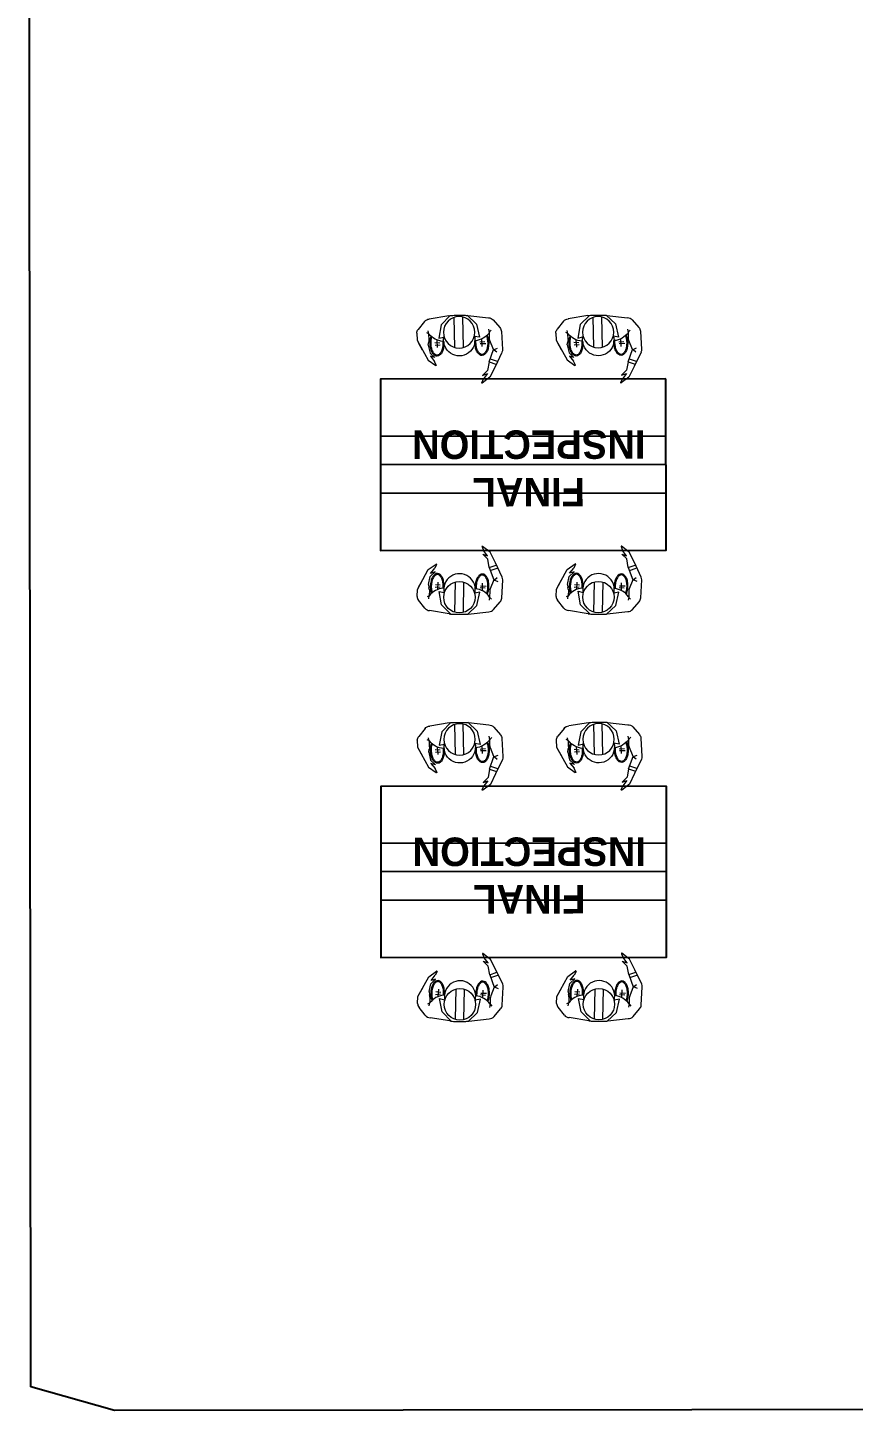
# Model space of a CAD drawing. Header units: feet. Extents: x -99009 to 3252343, y -11094690 to 9035152.
# Drawn here: x 2406355 to 2412137, y -1938225 to -1928536 of the extents above; entities that cross this region are included whole.
import ezdxf

# ---------------------------------------------------------------- set-up
doc = ezdxf.new("R2010")
doc.units = ezdxf.units.FT
doc.layers.add('GANGWAY', color=51, linetype='Continuous', lineweight=25)
doc.layers.add('OVERALL', color=41, linetype='Continuous', lineweight=0)
doc.styles.get("Standard").update_dxf_attribs({"font": 'GOTHICB.TTF'})

# ---------------------------------------------------------------- blocks, each defined once
blk = doc.blocks.new('vaimand')
at = {"color": 242, "lineweight": 5, "true_color": 0xcd2027}
for p, q in [((-211.5, 106.3), (-257, 60.5)), ((-48.8, 123.9), (-179.6, 117.9)), ((-44.2, 125.5), (-107.9, 73.3)), ((-33.7, -80), (-16.7, 111.9)), ((39.5, 119.1), (-25.6, 123.6)), ((19.8, -84.7), (36.8, 106.2)), ((62.9, 116), (116.5, 53.4)), ((72.1, 114.1), (194.9, 84.7)), ((-268.3, 37.3), (-282.8, -77.8)), ((-193.7, 28.7), (-203.1, 39.9)), ((-195.6, -12.5), (-192.3, 25.1)), ((-192.3, 25.1), (-187, 45.5)), ((-107.9, 73.3), (-132.7, -9.8)), ((116.5, 53.4), (126.3, -32.8)), ((192.6, -10.8), (197.9, 9.6)), ((224.2, 67.6), (260.9, 14.5)), ((-226.2, -83.3), (-251.2, -70.6)), ((-229.7, -83), (-248.2, -95.3)), ((-226.1, -81.6), (-199.4, -26.4)), ((-203.1, -162.1), (-226.1, -81.6)), ((-138, -49.4), (-174.2, -46.1)), ((-135.3, -39.2), (-168, -34.5)), ((-151.7, -67.3), (-146.6, -19.2)), ((-132.7, -9.8), (-99.3, -5.8)), ((126.3, -32.8), (94.1, -23)), ((146.6, -78.1), (115.7, -73.6)), ((149.9, -61), (118.5, -61.7)), ((129.7, -92.2), (136.3, -45.1)), ((190.2, -81.1), (175.9, -131.1)), ((263.5, -55), (185.5, -176.2)), ((187.7, -46.5), (191, -8.9)), ((190.2, -81.1), (189, -60.9)), ((191, -8.9), (205.4, -3.3)), ((254.7, -68.8), (226.2, -112.9)), ((268, -10.3), (263.5, -55)), ((-281.1, -95.6), (-243.9, -189.8)), ((-208.3, -142.8), (-253.2, -154.7)), ((-203.1, -162.1), (-248.1, -174)), ((-203.1, -162.1), (-197.5, -216.5)), ((142.5, -158.2), (175.9, -131.1)), ((142.5, -158.2), (175.9, -131.1)), ((175.9, -131.1), (142.5, -158.2)), ((142.5, -158.2), (172.3, -151.7)), ((172.3, -151.7), (143.5, -182.2)), ((-243.9, -189.8), (-214.9, -259.2)), ((-214.9, -259.2), (-169.3, -299.8)), ((-197.6, -237.4), (-174.6, -272.5)), ((-167.5, -250.2), (-197.6, -237.4)), ((-197.5, -216.5), (-167.5, -250.2)), ((-167.5, -250.2), (-197.5, -216.5)), ((-167.5, -250.2), (-197.5, -216.5)), ((130.6, -205.4), (143.5, -182.2)), ((185.5, -176.2), (133.4, -208.1)), ((-166, -297.6), (-174.6, -272.5))]:
    blk.add_line(p, q, dxfattribs=at)
for points in [[(-179.2, 7.3, 0.043282), (-185.7, -7.7, 0.055571), (-192.5, -39.7, 0.055571), (-192.1, -72.4, 0.069361), (-185.4, -97.7, 0.105874), (-171.4, -117.7, 0.163899), (-156.8, -124.3, 0.163899), (-141.2, -120.7, 0.105874), (-123.5, -103.8, 0.069361), (-111.9, -80.3, 0.055571), (-105.1, -48.4, 0.024541), (-104.4, -34, 0.041767)], [(-174.6, 2.3, 0.037104), (-179.6, -9.8, 0.055571), (-186.2, -40.3, 0.055571), (-185.8, -71.6, 0.069361), (-179.5, -95.2, 0.105874), (-167, -113, 0.163899), (-156.2, -117.9, 0.163899), (-144.5, -115.2, 0.105874), (-128.8, -100.2, 0.069361), (-118, -78.3, 0.055571), (-111.5, -47.8, 0.024541), (-110.8, -33.9, 0.024541)], [(94.1, -51.7, 0.019815), (92.5, -63.2, 0.055571), (92.9, -95.9, 0.069361), (99.7, -121.2, 0.105874), (113.7, -141.2, 0.163899), (128.2, -147.8, 0.163899), (143.8, -144.2, 0.105874), (161.5, -127.4, 0.069361), (173.1, -103.9, 0.055571), (179.9, -71.9, 0.055571), (179.6, -39.3, 0.039908), (176.5, -24.5, 0.011242)], [(100.4, -52.8, 0.019815), (98.9, -63.9, 0.055571), (99.2, -95.1, 0.069361), (105.6, -118.7, 0.105874), (118, -136.5, 0.163899), (128.9, -141.4, 0.163899), (140.5, -138.8, 0.105874), (156.2, -123.8, 0.069361), (167.1, -101.9, 0.055571), (173.6, -71.3, 0.055571), (173.2, -40.1, 0.039908), (170.4, -26.2, 0.039908)]]:
    blk.add_lwpolyline(points, format="xyb", dxfattribs=at)
blk.add_circle((-0.2, 13.2), 100, dxfattribs=at)
for centre, radius, start, end in [((-183.1, 78.1), 40, 84.93042, 135.20527), ((-39.6, -75.9), 200, 85.99331, 92.61895), ((25.6, -80.4), 200, 76.55244, 85.99331), ((-228.6, 32.3), 40, 135.20527, 172.78283), ((-84.3, 90.8), 126.4, 211.36128, 260.88498), ((191.3, 44.9), 40, 34.65557, 84.93042), ((228, -8.2), 40, 357.078, 34.65557), ((-243.1, -82.8), 40, 172.78283, 198.61251), ((-235.4, -9), 40, 334.20486, 354.93042), ((-4.6, -36.8), 100, 160.37423, 9.48661), ((96.4, 74.8), 126.4, 270.98637, 318.49956), ((227.5, -50.1), 40, 174.93042, 195.65598), ((132.3, -206.4), 2, 150.96793, 301.45927)]:
    blk.add_arc(centre, radius, start, end, dxfattribs=at)
at = {"color": 5, "lineweight": 5}
blk.add_arc((-167.9, -298.3), 2, 228.40156, 18.89291, dxfattribs=at)
blk = doc.blocks.new('A$C110D60DF')
at = {"color": 6, "lineweight": 5, "rotation": 183.9260337634763}
blk.add_blockref('vaimand', (-1.1, 13.2), dxfattribs=at)
blk = doc.blocks.new('FINAL INS')
at = {"transparency": 33554684}
for p, q in [((1831200.5, -8912.2), (1833200.5, -8912.2)), ((1831200.5, -9112.2), (1833200.5, -9112.2)), ((1831200.5, -9312.2), (1833200.5, -9312.2))]:
    blk.add_line(p, q, dxfattribs=at)
blk.add_lwpolyline([(1831200.5, -9712.2), (1833200.5, -9712.2), (1833200.5, -8512.2), (1831200.5, -8512.2)], close=True, dxfattribs=at)
at = {"layer": 'OVERALL', "color": 30, "ltscale": 2, "true_color": 0xf26722, "transparency": 33554684, "yscale": 1.1, "zscale": 1.1}
for p, xscale, rotation in [((1831674.7, -8183.8), 1.1, 180.0000000000001), ((1832648.3, -8183.8), 1.1, 180.0000000000001), ((1831674.7, -10040.5), -1.1, 359.9999999999998), ((1832648.3, -10040.5), -1.1, 359.9999999999998)]:
    blk.add_blockref('A$C110D60DF', p, dxfattribs=dict(at, xscale=xscale, rotation=rotation))
at = {"transparency": 33554684, "insert": (1831445.5, -9355.8), "char_height": 200, "attachment_point": 7}
blk.add_mtext_dynamic_manual_height_columns('\\pxqc;FINAL INSPECTION', width=1431.701, gutter_width=1, heights=[0], dxfattribs=at)

msp = doc.modelspace()

# ---------------------------------------------------------------- linework, layer by layer
at = {"layer": 'GANGWAY', "color": 141, "lineweight": -3}
msp.add_lwpolyline([(2406377.34456, -1938060.00001), (2406354.51398, -1917951.45493), (2406940.05854, -1917450.7898), (2455457.82826, -1917395.70432), (2455958.39562, -1917895.13632), (2455980.90227, -1937718.36629), (2455481.41429, -1938169.62879), (2406963.64457, -1938224.71426)], close=True, dxfattribs=at)

# ---------------------------------------------------------------- block references
at = {"transparency": 33554684, "rotation": 180.0650517140735}
for p in [(4242034.93023, -1938630.25371), (4242038.16893, -1941482.80515)]:
    msp.add_blockref('FINAL INS', p, dxfattribs=at)

doc.saveas('drawing.dxf')
